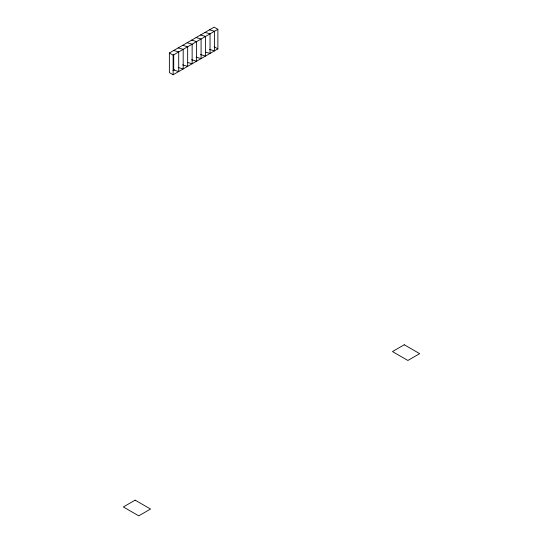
<?xml version="1.0" encoding="UTF-8"?>
<svg xmlns="http://www.w3.org/2000/svg" width="543" height="543" viewBox="0 0 543 543"><rect width="100%" height="100%" fill="white"/><g stroke="black" fill="none" stroke-linecap="round" stroke-linejoin="round"><path stroke-width="0.81" d="M169.368 52.99L214.125 27.15L217.879 29.315L217.879 48.911L173.129 74.751L169.368 72.586L169.368 52.99L173.129 55.155L217.879 29.315M173.041 70.468L174.507 69.619M209.517 29.811L214.512 31.263L214.512 50.859L209.517 49.406M205.044 32.397L210.039 33.842L210.039 53.438L205.756 52.196M200.564 34.976L205.559 36.429L205.559 56.024L200.564 54.572M196.091 37.562L201.086 39.015L201.086 58.61L196.091 57.158M191.618 40.148L196.614 41.594L196.614 61.189L191.618 59.744M187.138 42.727L192.134 44.18L192.134 63.775L187.851 62.533M182.665 45.313L187.661 46.766L187.661 66.361L182.665 64.909M178.192 47.899L183.188 49.345L183.188 68.941L178.192 67.495M173.712 50.479L178.708 51.931L178.708 71.527L173.712 70.074L173.712 54.565M214.125 46.746L217.879 48.911M173.129 55.155L173.129 74.751M135.126 500.151L123.336 506.958L138.737 515.85L150.533 509.042L135.126 500.151M404.264 344.764L392.467 351.572L407.874 360.464L419.664 353.656L404.264 344.764"/></g></svg>
